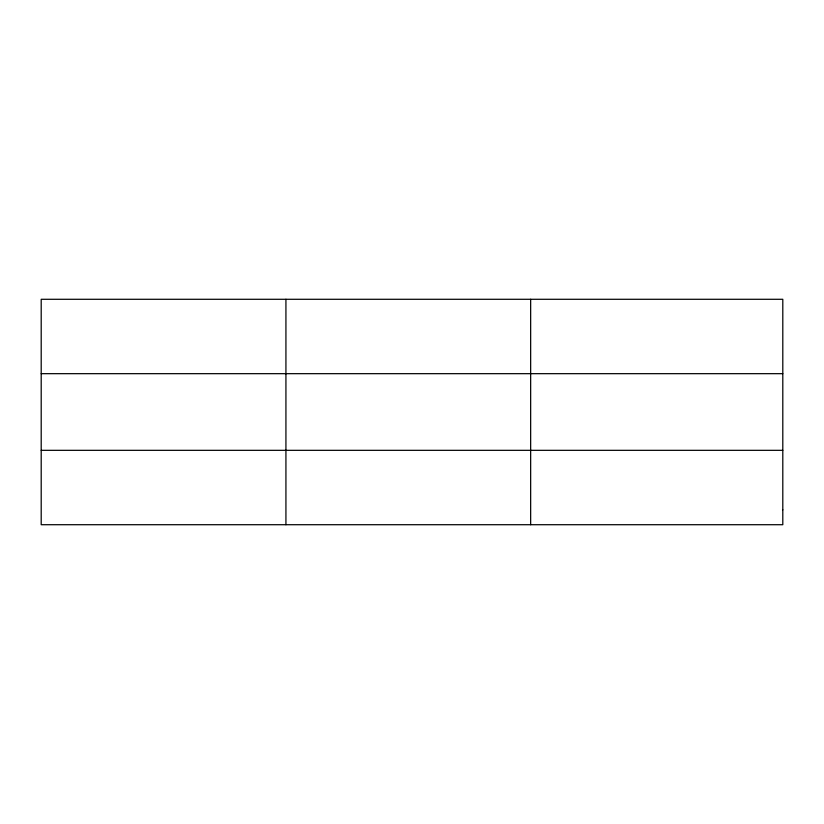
<?xml version="1.0" encoding="UTF-8"?>
<svg xmlns="http://www.w3.org/2000/svg" width="824" height="824" viewBox="0 0 824 824"><rect width="100%" height="100%" fill="white"/><g stroke="black" fill="none" stroke-linecap="round" stroke-linejoin="round"><path stroke-width="1.24" d="M285.928 299.287L285.928 524.713M530.656 299.287L530.656 524.713M41.2 373.674L782.8 373.674M41.2 450.326L782.8 450.326M782.8 509.829L782.8 524.713L41.2 524.713L41.2 299.287L782.8 299.287L782.8 509.829"/></g></svg>
